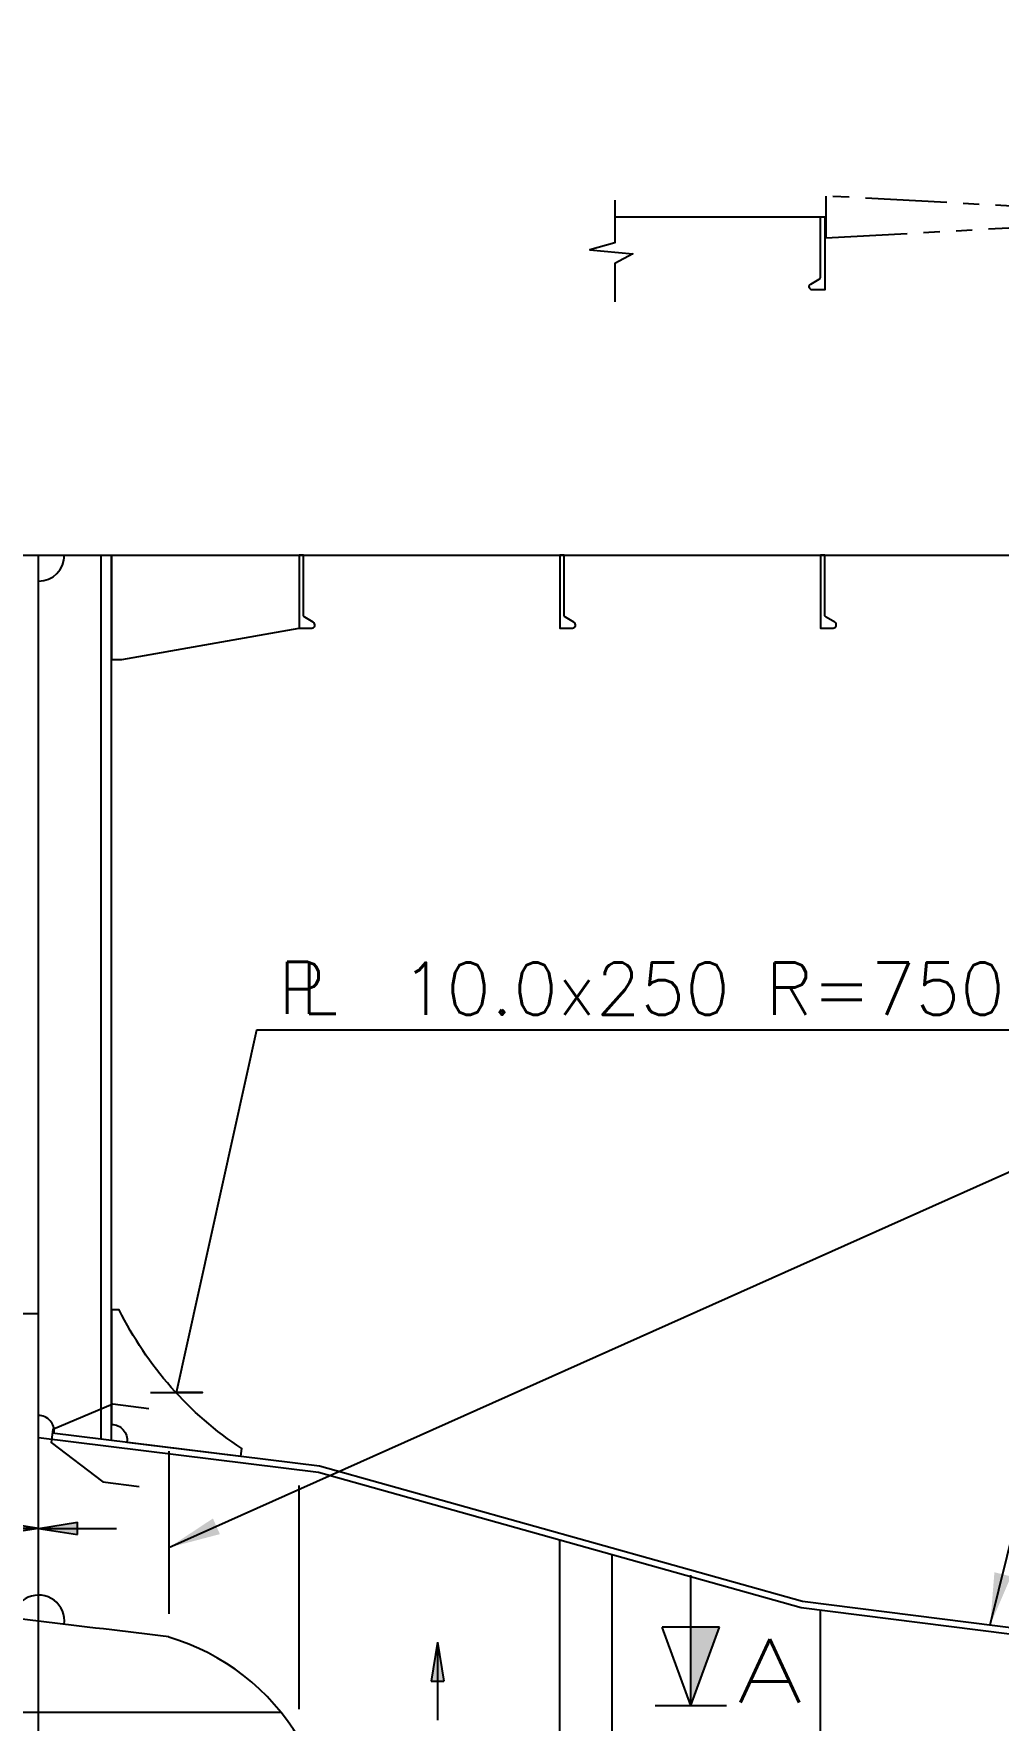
# Model space of a CAD drawing. Extents: x 53504 to 217282, y 25397 to 142583.
# Drawn here: x 142066 to 143916, y 133511 to 136746 of the extents above; entities that cross this region are included whole.
import ezdxf

# ---------------------------------------------------------------- set-up
doc = ezdxf.new("R2010")
doc.units = 0
doc.header["$LTSCALE"] = 250
doc.linetypes.add('PHANTOM', pattern=[2.1, 1.25, -0.2, 0.125, -0.2, 0.125, -0.2])
doc.linetypes.add('PHANTOM2', pattern=[1.25, 0.625, -0.125, 0.125, -0.125, 0.125, -0.125])
doc.layers.get('0').update_dxf_attribs({"linetype": 'CONTINUOUS'})
for name, color, linetype in [('S0CO1', 1, 'CONTINUOUS'), ('S0CO2', 2, 'CONTINUOUS'), ('S0CO3', 3, 'CONTINUOUS'), ('S0CO5', 4, 'CONTINUOUS'), ('S0PH1', 1, 'PHANTOM'), ('S0PH2', 2, 'PHANTOM'), ('S0TX2', 2, 'CONTINUOUS'), ('S0TX4', 4, 'CONTINUOUS')]:
    doc.layers.add(name, color=color, linetype=linetype)
doc.styles.add('ROMANS', font='romans', dxfattribs={"height": 100})
doc.dimstyles.get("Standard").update_dxf_attribs({"dimscale": 50, "dimtxt": 2, "dimasz": 2, "dimexe": 0.5, "dimexo": 1, "dimgap": 1, "dimtad": 1, "dimdsep": 46, "dimtxsty": 'ROMANS', "dimcen": 1.5, "dimclrd": 1, "dimclre": 1, "dimclrt": 2, "dimazin": 2, "dimtfac": 1, "dimtmove": 2, "dimatfit": 3, "dimfxl": 1, "dimtvp": 100, "dimtolj": 1, "dimarcsym": 0})

# ---------------------------------------------------------------- blocks, each defined once
blk = doc.blocks.new('HP140x8')
at = {"color": 0}
blk.add_lwpolyline([(0, 0), (0, -140), (24, -140, 0.767327), (27, -128.8), (10.8, -119.4, -0.267949), (8, -114.7), (8, 0)], format="xyb", close=True, dxfattribs=at)
blk = doc.blocks.new('ST10005')
at = {"color": 1}
for p, q in [((0, 0), (2, 0.317)), ((0, 0), (2, -0.317)), ((0, 0), (4, 0)), ((2, 0.317), (2, -0.317))]:
    blk.add_line(p, q, dxfattribs=at)
blk.add_solid([(0, 0), (2, 0.317), (0, 0), (2, -0.317)], dxfattribs=at)
blk = doc.blocks.new('LLL')
at = {"layer": 'S0PH2'}
for p, q in [((41.6, 112.8), (41.6, 431.2)), ((110, 300.7), (-26.8, 300.7)), ((41.6, 112.8), (-26.8, 300.7)), ((41.6, 112.8), (110, 300.7)), ((-44.1, 112.8), (127.2, 112.8))]:
    blk.add_line(p, q, dxfattribs=at)
blk.add_solid([(110, 300.7), (41.6, 112.8), (110, 300.7), (41.6, 300.7)], dxfattribs=at)
blk = doc.blocks.new('PLDIM2')
at = {"layer": 'S0TX2', "style": 'ROMANS'}
for s, p in [('P', (-19.2, 0.3)), ('L', (22.8, 0.3))]:
    blk.add_text(s, height=100, dxfattribs=at).set_placement(p)
blk.add_attdef('XX.X', (168.5, -1.5), '', height=100, dxfattribs=at)

msp = doc.modelspace()

# ---------------------------------------------------------------- linework, layer by layer
at = {"layer": 'S0CO1', "color": 0}
msp.add_line((141635.287, 134290.943), (142075.287, 134290.943), dxfattribs=at)
at = {"layer": 'S0CO1', "color": 0, "linetype": 'Continuous'}
msp.add_lwpolyline([(143180.686, 136426.951), (143180.686, 136344.695), (143132.726, 136331.693), (143215.012, 136323.983), (143180.686, 136305.217), (143180.686, 136231.713)], dxfattribs=at)
at = {"layer": 'S0CO1', "color": 0, "flags": 128}
for points in [[(142195.287, 134050.72), (142195.287, 135745.943)], [(142215.287, 134048.24), (142215.287, 135745.943)], [(142195.287, 134058.771), (142195.287, 134623.252)], [(142215.287, 134058.771), (142215.287, 134623.252)], [(143175.287, 132461.904), (143175.287, 133829.128)]]:
    msp.add_lwpolyline(points, dxfattribs=at)
at = {"layer": 'S0CO1', "color": 0}
for points in [[(142215.287, 135745.943), (142215.287, 135545.943), (142235.287, 135545.943), (142575.287, 135605.943)], [(142287.062, 134108.438), (142217.832, 134117.191), (142102.593, 134068.764), (142099.457, 134043.962), (142199.015, 133968.376), (142268.246, 133959.622)], [(142101.778, 134062.316), (142614.471, 133998.737), (143540.475, 133739.261), (145076.792, 133545.079)], [(142075.287, 134053.509), (142612.1, 133986.939), (143538.09, 133727.467), (145075.287, 133533.174)]]:
    msp.add_lwpolyline(points, dxfattribs=at)
msp.add_lwpolyline([(142215.287, 134078.24, -0.45083009), (142245.059, 134044.548), (142463.387, 134017.473), (142465.233, 134032.359, -0.13453676), (142230.287, 134298.24), (142215.287, 134298.24)], format="xyb", close=True, dxfattribs=at)
for centre, radius, start, end in [((142075.287, 135745.943), 50, 270, 0), ((142075.287, 134065.601), 30, 352.930863, 90), ((142075.287, 133701.053), 50, 353.178315, 173.236439)]:
    msp.add_arc(centre, radius, start, end, dxfattribs=at)
at = {"layer": 'S0CO2', "color": 0}
for p, q in [((142075.287, 133340.177), (142075.287, 133701.059)), ((142540.562, 133525.943), (140075.287, 133525.943))]:
    msp.add_line(p, q, dxfattribs=at)
at = {"layer": 'S0CO3', "color": 0, "flags": 128}
for points in [[(142575.287, 133532.47), (142575.287, 133961.504)], [(143075.287, 132469.557), (143075.287, 133857.149)], [(143575.287, 132475.522), (143575.287, 133722.766)]]:
    msp.add_lwpolyline(points, dxfattribs=at)
at = {"layer": 'S0CO5', "color": 0, "flags": 128}
msp.add_lwpolyline([(142635.287, 132471.535), (142635.287, 133255.943, 0.066627), (142620.037, 133369.85, 0.067044), (142575.287, 133475.703, 0.190271), (142325.287, 133670.073), (142325.287, 133670.683, 0.00118), (142075.287, 133701.053, 0.001283), (141825.373, 133730.168, 0.001757), (141575.287, 133757.773, 0.001391), (141386.816, 133777.35, 0.001313), (141198.237, 133795.943), (141075.287, 133807.513, 0.003365), (140575.287, 133850.303, 0.00330027), (140098.655, 133884.642, -0.39520862), (140075.287, 133909.589), (140075.287, 136745.943)], format="xyb", dxfattribs=at)
for points in [[(143180.975, 136394.575), (143585.287, 136394.575)], [(140075.287, 135745.943), (145696.043, 135745.943)], [(142075.287, 133701.059), (142075.287, 135745.943)], [(142075.287, 133701.053), (142075.287, 134623.252)]]:
    msp.add_lwpolyline(points, dxfattribs=at)
at = {"layer": 'S0PH1', "color": 0}
msp.add_line((142325.287, 134027.323), (142325.287, 133670.073), dxfattribs=at)
at = {"layer": 'S0PH1', "color": 0, "linetype": 'PHANTOM2'}
msp.add_lwpolyline([(145065.287, 136434.575), (145065.287, 136354.575), (143585.287, 136434.575), (143585.287, 136354.575), (145065.287, 136434.575)], close=True, dxfattribs=at)
at = {"layer": 'S0TX2', "color": 0}
msp.add_lwpolyline([(142290.053, 134139.535), (142390.053, 134139.535), (142340.053, 134139.535), (142494.087, 134835.26), (144082.376, 134835.26)], dxfattribs=at)

# ---------------------------------------------------------------- block references
at = {"layer": 'S0CO1', "color": 0, "yscale": 37.5, "zscale": 37.5}
for p, xscale, rotation in [((142075.287, 133878.843), 37.5, 180), ((142075.287, 133878.843), -37.5, 180), ((142840.559, 133660.943), -37.5, 90)]:
    msp.add_blockref('ST10005', p, dxfattribs=dict(at, xscale=xscale, rotation=rotation))
at = {"layer": 'S0CO1', "color": 0, "xscale": 0.7999999999999546, "yscale": 0.7999999999999546, "zscale": 0.7999999999999546}
msp.add_blockref('LLL', (143293.119, 133448.865), dxfattribs=at)
at = {"layer": 'S0CO2', "color": 0, "xscale": -1}
msp.add_blockref('HP140x8', (143583.287, 136394.575), dxfattribs=at)
at = {"layer": 'S0CO2', "color": 0}
for p in [(142575.287, 135745.943), (143075.287, 135745.943), (143575.287, 135745.943)]:
    msp.add_blockref('HP140x8', p, dxfattribs=at)
at = {"layer": 'S0TX2', "color": 0}
ref = msp.add_blockref('PLDIM2', (142554.291, 134865.654), dxfattribs=at)
ref.add_attrib('XX.X', '10.0x250 R=750', (142771.287, 134864.195), dxfattribs={"height": 100, "style": 'ROMANS'})

# ---------------------------------------------------------------- texts
at = {"layer": 'S0TX4', "color": 0, "style": 'ROMANS', "width": 1.35}
msp.add_text('A', height=121.6, dxfattribs=at).set_placement((143414.342, 133544.936))

# ---------------------------------------------------------------- leaders
at = {"layer": 'S0TX2', "color": 0}
for points in [[(142325.287, 133842.147), (144550.074, 134837.242), (147847.037, 134837.242)], [(143900.447, 133693.763), (143982.278, 134024.344), (144870.529, 134024.344)]]:
    msp.add_leader(points, dimstyle='STANDARD', override={"dimgap": 1, "dimtad": 0}, dxfattribs=at)

doc.saveas('drawing.dxf')
